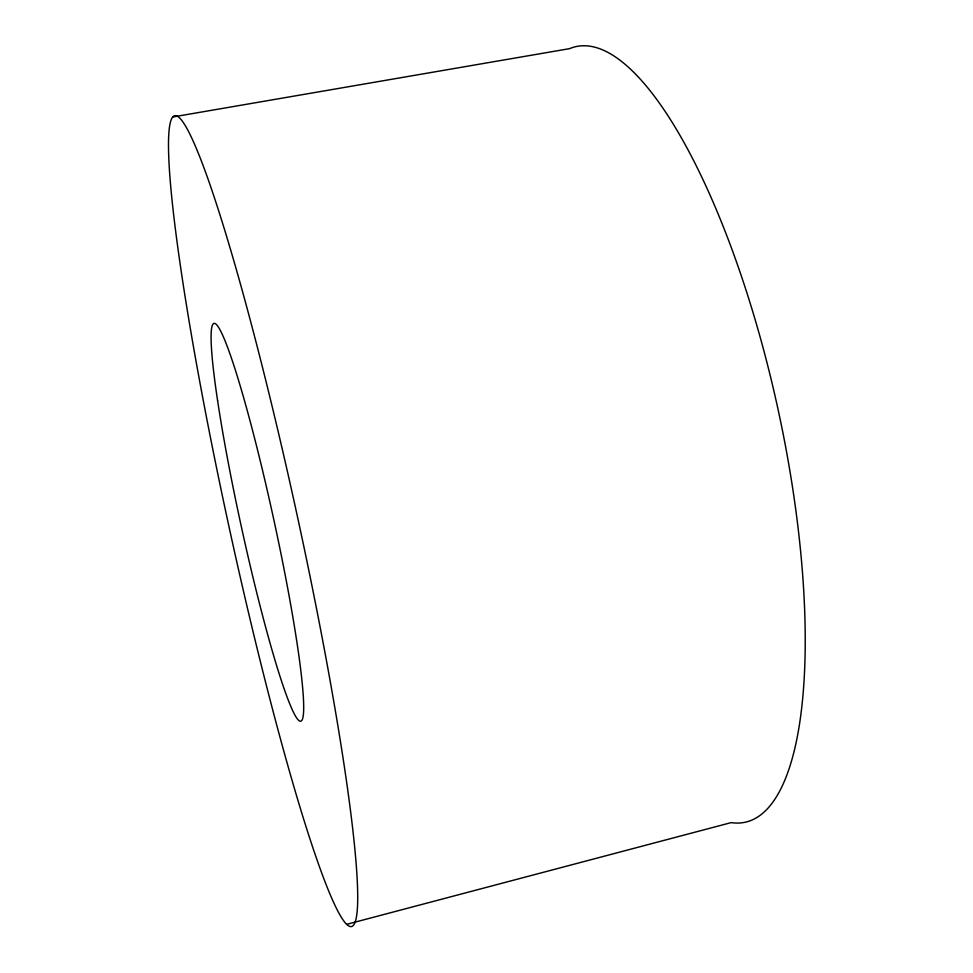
<?xml version="1.0" encoding="UTF-8"?>
<svg xmlns="http://www.w3.org/2000/svg" width="973" height="973" viewBox="0 0 973 973"><rect width="100%" height="100%" fill="white"/><g stroke="black" fill="none" stroke-linecap="round" stroke-linejoin="round"><path stroke-width="1.46" d="M346.656 924.35A414.997 34.517 77.7 0 0 259.827 356.823A414.997 34.517 77.7 0 0 182.839 282.158A414.997 34.517 77.7 0 0 346.656 924.35L731.185 822.611A396.935 120.056 77.7 0 0 780.358 420.227A396.935 120.056 77.7 0 0 569.582 48.65L172.647 117.003M217.599 400.645A203.539 16.602 77.7 0 0 297.799 719.448A203.539 16.602 77.7 0 0 256.799 446.972A203.539 16.602 77.7 0 0 217.599 400.645"/></g></svg>
